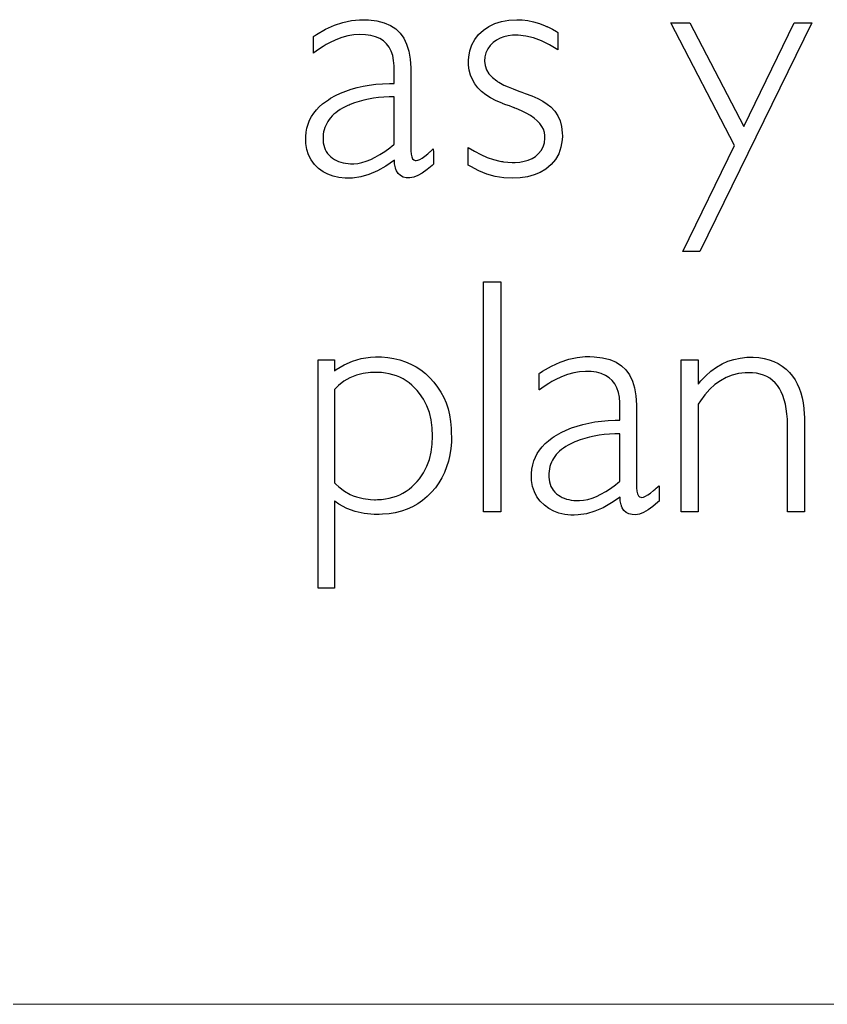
# Model space of a CAD drawing. Header units: millimetres. Extents: x 2232 to 85269, y -3593 to 5869.
# Drawn here: x 39376.9 to 39428.5, y 1801.4 to 1864.2 of the extents above; entities that cross this region are included whole.
import ezdxf

# ---------------------------------------------------------------- set-up
doc = ezdxf.new("R2010")
doc.units = ezdxf.units.MM
doc.layers.add('Standart', color=7, linetype='Continuous')

# ---------------------------------------------------------------- blocks, each defined once
blk = doc.blocks.new('IDE999Entity7103')
at = {"layer": 'Standart', "color": 159, "linetype": 'Continuous', "lineweight": -3}
for points in [[(32438.467, 435.198), (32439.028, 435.455)], [(32439.028, 435.455), (32439.575, 435.643)], [(32439.575, 435.643), (32440.11, 435.762)], [(32440.11, 435.762), (32440.632, 435.811)], [(32440.632, 435.811), (32440.913, 435.811)], [(32440.913, 435.811), (32441.201, 435.797)], [(32441.201, 435.797), (32441.729, 435.732)], [(32441.729, 435.732), (32442.196, 435.616)], [(32442.196, 435.616), (32442.6, 435.449)], [(32442.6, 435.449), (32442.943, 435.232)], [(32448.535, 435.149), (32448.885, 435.388)], [(32448.885, 435.388), (32449.273, 435.574)], [(32449.273, 435.574), (32449.698, 435.707)], [(32449.698, 435.707), (32450.161, 435.786)], [(32450.161, 435.786), (32450.663, 435.813)], [(32450.663, 435.813), (32451.021, 435.797)], [(32451.021, 435.797), (32451.383, 435.751)], [(32451.383, 435.751), (32451.746, 435.674)], [(32451.746, 435.674), (32452.112, 435.565)], [(32452.112, 435.565), (32452.48, 435.425)], [(32452.48, 435.425), (32452.573, 435.385)], [(32452.573, 435.385), (32452.609, 435.369)], [(32452.609, 435.369), (32452.625, 435.362)], [(32452.625, 435.362), (32452.688, 435.332)], [(32452.688, 435.332), (32452.945, 435.2)], [(32464.574, 427.796), (32460.512, 435.603)], [(32460.512, 435.603), (32461.719, 435.603)], [(32461.719, 435.603), (32465.162, 429.003)], [(32469.495, 435.603), (32462.359, 421.026)], [(32465.162, 429.003), (32468.383, 435.603)], [(32468.383, 435.603), (32469.495, 435.603)], [(32437.691, 434.742), (32437.712, 434.755)], [(32437.691, 434.739), (32437.691, 434.742)], [(32437.691, 434.702), (32437.691, 434.739)], [(32437.691, 434.624), (32437.691, 434.702)], [(32437.712, 434.755), (32437.748, 434.779)], [(32437.748, 434.779), (32437.894, 434.872)], [(32437.894, 434.872), (32438.467, 435.198)], [(32439.891, 434.781), (32439.504, 434.674)], [(32440.271, 434.847), (32439.891, 434.781)], [(32440.645, 434.869), (32440.271, 434.847)], [(32441.003, 434.855), (32440.645, 434.869)], [(32441.343, 434.807), (32441.003, 434.855)], [(32441.649, 434.726), (32441.343, 434.807)], [(32441.92, 434.61), (32441.649, 434.726)], [(32442.943, 435.232), (32443.225, 434.963)], [(32443.225, 434.963), (32443.455, 434.637)], [(32447.984, 434.551), (32448.23, 434.865)], [(32448.23, 434.865), (32448.535, 435.149)], [(32449.852, 434.722), (32449.606, 434.628)], [(32450.114, 434.786), (32449.852, 434.722)], [(32450.393, 434.82), (32450.114, 434.786)], [(32450.539, 434.826), (32450.393, 434.82)], [(32450.629, 434.826), (32450.539, 434.826)], [(32450.75, 434.823), (32450.629, 434.826)], [(32451.238, 434.768), (32450.75, 434.823)], [(32451.737, 434.646), (32451.238, 434.768)], [(32452.945, 435.2), (32453.208, 435.049)], [(32453.208, 435.049), (32453.274, 435.009)], [(32453.274, 435.009), (32453.297, 434.994)], [(32453.297, 434.994), (32453.297, 434.982)], [(32453.297, 434.982), (32453.297, 434.922)], [(32453.297, 434.922), (32453.297, 434.821)], [(32453.297, 434.821), (32453.297, 434.542)], [(32437.691, 434.517), (32437.691, 434.624)], [(32437.691, 433.972), (32437.691, 434.517)], [(32438.299, 434.098), (32438.011, 433.91)], [(32438.435, 434.181), (32438.299, 434.098)], [(32438.508, 434.223), (32438.435, 434.181)], [(32438.711, 434.334), (32438.508, 434.223)], [(32439.111, 434.525), (32438.711, 434.334)], [(32439.504, 434.674), (32439.111, 434.525)], [(32442.155, 434.461), (32441.92, 434.61)], [(32442.356, 434.279), (32442.155, 434.461)], [(32442.521, 434.063), (32442.356, 434.279)], [(32442.652, 433.813), (32442.521, 434.063)], [(32443.455, 434.637), (32443.637, 434.252)], [(32443.637, 434.252), (32443.773, 433.807)], [(32447.67, 433.834), (32447.797, 434.207)], [(32447.797, 434.207), (32447.984, 434.551)], [(32448.964, 434.156), (32448.811, 433.943)], [(32449.16, 434.348), (32448.964, 434.156)], [(32449.378, 434.505), (32449.16, 434.348)], [(32449.606, 434.628), (32449.378, 434.505)], [(32452.246, 434.458), (32451.737, 434.646)], [(32452.766, 434.203), (32452.246, 434.458)], [(32453.297, 433.882), (32452.766, 434.203)], [(32453.297, 434.542), (32453.297, 434.234)], [(32453.297, 434.234), (32453.297, 434.097)], [(32453.297, 434.097), (32453.297, 433.985)], [(32437.691, 433.853), (32437.691, 433.972)], [(32437.691, 433.759), (32437.691, 433.853)], [(32437.691, 433.7), (32437.691, 433.759)], [(32437.691, 433.686), (32437.691, 433.7)], [(32437.705, 433.693), (32437.691, 433.683)], [(32437.691, 433.683), (32437.691, 433.686)], [(32438.011, 433.91), (32437.705, 433.693)], [(32442.747, 433.529), (32442.652, 433.813)], [(32442.807, 433.212), (32442.747, 433.529)], [(32443.773, 433.807), (32443.86, 433.303)], [(32447.601, 433.432), (32447.67, 433.834)], [(32448.637, 433.448), (32448.615, 433.168)], [(32448.702, 433.707), (32448.637, 433.448)], [(32448.811, 433.943), (32448.702, 433.707)], [(32453.297, 433.985), (32453.297, 433.91)], [(32453.297, 433.91), (32453.297, 433.882)], [(32442.832, 432.861), (32442.807, 433.212)], [(32442.833, 432.78), (32442.832, 432.861)], [(32443.86, 433.303), (32443.901, 432.739)], [(32447.588, 433.165), (32447.589, 433.22)], [(32447.589, 433.089), (32447.588, 433.165)], [(32447.589, 433.22), (32447.601, 433.432)], [(32447.596, 432.918), (32447.589, 433.089)], [(32447.64, 432.59), (32447.596, 432.918)], [(32448.615, 433.168), (32448.646, 432.881)], [(32448.646, 432.881), (32448.739, 432.612)], [(32442.833, 432.778), (32442.833, 432.78)], [(32442.833, 432.766), (32442.833, 432.778)], [(32442.833, 432.71), (32442.833, 432.766)], [(32442.833, 432.62), (32442.833, 432.71)], [(32442.833, 432.374), (32442.833, 432.62)], [(32442.833, 432.1), (32442.833, 432.374)], [(32443.901, 432.739), (32443.904, 432.588)], [(32443.904, 432.588), (32443.904, 432.55)], [(32443.904, 432.55), (32443.904, 432.528)], [(32443.904, 432.528), (32443.904, 432.517)], [(32443.904, 432.517), (32443.904, 432.453)], [(32443.904, 432.453), (32443.904, 432.336)], [(32443.904, 432.336), (32443.904, 432.171)], [(32447.722, 432.28), (32447.64, 432.59)], [(32447.841, 431.99), (32447.722, 432.28)], [(32448.739, 432.612), (32448.895, 432.359)], [(32448.895, 432.359), (32449.112, 432.124)], [(32440.473, 431.484), (32440.856, 431.57)], [(32440.856, 431.57), (32441.253, 431.64)], [(32441.253, 431.64), (32441.666, 431.693)], [(32441.666, 431.693), (32442.093, 431.729)], [(32442.093, 431.729), (32442.536, 431.748)], [(32442.536, 431.748), (32442.763, 431.752)], [(32442.763, 431.752), (32442.821, 431.752)], [(32442.821, 431.752), (32442.833, 431.752)], [(32442.833, 431.87), (32442.833, 432.1)], [(32442.833, 431.793), (32442.833, 431.87)], [(32442.833, 431.755), (32442.833, 431.793)], [(32442.833, 431.752), (32442.833, 431.755)], [(32443.904, 432.171), (32443.904, 431.966)], [(32443.904, 431.966), (32443.904, 431.724)], [(32443.904, 431.724), (32443.904, 431.451)], [(32447.998, 431.718), (32447.841, 431.99)], [(32448.192, 431.465), (32447.998, 431.718)], [(32449.112, 432.124), (32449.39, 431.905)], [(32449.39, 431.905), (32449.47, 431.853)], [(32449.47, 431.853), (32449.526, 431.817)], [(32449.526, 431.817), (32449.62, 431.761)], [(32449.62, 431.761), (32449.843, 431.643)], [(32449.843, 431.643), (32450.113, 431.52)], [(32438.787, 430.801), (32439.094, 430.971)], [(32439.094, 430.971), (32439.416, 431.124)], [(32439.416, 431.124), (32439.754, 431.261)], [(32439.754, 431.261), (32440.106, 431.381)], [(32440.106, 431.381), (32440.473, 431.484)], [(32443.904, 431.451), (32443.904, 430.837)], [(32448.424, 431.23), (32448.192, 431.465)], [(32448.694, 431.015), (32448.424, 431.23)], [(32449.001, 430.819), (32448.694, 431.015)], [(32450.113, 431.52), (32450.43, 431.392)], [(32450.43, 431.392), (32450.793, 431.258)], [(32450.793, 431.258), (32450.992, 431.188)], [(32450.992, 431.188), (32451.213, 431.112)], [(32451.213, 431.112), (32451.637, 430.95)], [(32451.637, 430.95), (32452.012, 430.783)], [(32438.064, 430.259), (32438.277, 430.448)], [(32438.277, 430.448), (32438.513, 430.625)], [(32438.513, 430.625), (32438.64, 430.71)], [(32438.64, 430.71), (32438.787, 430.801)], [(32439.881, 430.332), (32439.709, 430.25)], [(32439.967, 430.37), (32439.881, 430.332)], [(32440.035, 430.399), (32439.967, 430.37)], [(32440.314, 430.503), (32440.035, 430.399)], [(32440.602, 430.596), (32440.314, 430.503)], [(32440.899, 430.676), (32440.602, 430.596)], [(32441.206, 430.743), (32440.899, 430.676)], [(32441.523, 430.798), (32441.206, 430.743)], [(32441.849, 430.84), (32441.523, 430.798)], [(32442.185, 430.869), (32441.849, 430.84)], [(32442.53, 430.887), (32442.185, 430.869)], [(32442.706, 430.89), (32442.53, 430.887)], [(32442.795, 430.891), (32442.706, 430.89)], [(32442.833, 430.891), (32442.795, 430.891)], [(32442.833, 430.889), (32442.833, 430.891)], [(32442.833, 430.875), (32442.833, 430.889)], [(32442.833, 430.848), (32442.833, 430.875)], [(32442.833, 430.81), (32442.833, 430.848)], [(32442.833, 430.761), (32442.833, 430.81)], [(32442.833, 430.701), (32442.833, 430.761)], [(32442.833, 430.633), (32442.833, 430.701)], [(32442.833, 430.47), (32442.833, 430.633)], [(32442.833, 430.278), (32442.833, 430.47)], [(32443.904, 430.837), (32443.904, 430.167)], [(32449.346, 430.641), (32449.001, 430.819)], [(32449.728, 430.482), (32449.346, 430.641)], [(32449.748, 430.475), (32449.728, 430.482)], [(32449.801, 430.455), (32449.748, 430.475)], [(32449.977, 430.389), (32449.801, 430.455)], [(32450.195, 430.308), (32449.977, 430.389)], [(32450.393, 430.235), (32450.195, 430.308)], [(32452.012, 430.783), (32452.338, 430.611)], [(32452.338, 430.611), (32452.616, 430.434)], [(32452.616, 430.434), (32452.844, 430.251)], [(32437.565, 429.629), (32437.708, 429.85)], [(32437.708, 429.85), (32437.875, 430.06)], [(32437.875, 430.06), (32438.064, 430.259)], [(32438.884, 429.669), (32438.781, 429.557)], [(32438.997, 429.776), (32438.884, 429.669)], [(32439.119, 429.88), (32438.997, 429.776)], [(32439.252, 429.979), (32439.119, 429.88)], [(32439.394, 430.073), (32439.252, 429.979)], [(32439.547, 430.164), (32439.394, 430.073)], [(32439.709, 430.25), (32439.547, 430.164)], [(32442.833, 430.063), (32442.833, 430.278)], [(32442.833, 429.831), (32442.833, 430.063)], [(32442.833, 429.588), (32442.833, 429.831)], [(32443.904, 430.167), (32443.904, 429.486)], [(32450.464, 430.208), (32450.393, 430.235)], [(32450.507, 430.192), (32450.464, 430.208)], [(32450.515, 430.189), (32450.507, 430.192)], [(32450.516, 430.189), (32450.515, 430.189)], [(32450.546, 430.178), (32450.516, 430.189)], [(32450.636, 430.143), (32450.546, 430.178)], [(32450.973, 430.001), (32450.636, 430.143)], [(32451.276, 429.853), (32450.973, 430.001)], [(32451.545, 429.698), (32451.276, 429.853)], [(32451.779, 429.536), (32451.545, 429.698)], [(32452.844, 430.251), (32453.094, 429.984)], [(32453.094, 429.984), (32453.292, 429.686)], [(32453.292, 429.686), (32453.439, 429.356)], [(32437.277, 428.899), (32437.35, 429.153)], [(32437.35, 429.153), (32437.446, 429.397)], [(32437.446, 429.397), (32437.565, 429.629)], [(32438.47, 429.067), (32438.417, 428.934)], [(32438.533, 429.196), (32438.47, 429.067)], [(32438.606, 429.32), (32438.533, 429.196)], [(32438.689, 429.441), (32438.606, 429.32)], [(32438.781, 429.557), (32438.689, 429.441)], [(32442.833, 429.092), (32442.833, 429.588)], [(32442.833, 428.852), (32442.833, 429.092)], [(32443.904, 429.486), (32443.904, 428.837)], [(32451.98, 429.367), (32451.779, 429.536)], [(32452.145, 429.191), (32451.98, 429.367)], [(32452.277, 429.009), (32452.145, 429.191)], [(32453.439, 429.356), (32453.534, 428.996)], [(32437.202, 428.358), (32437.228, 428.634)], [(32437.228, 428.634), (32437.277, 428.899)], [(32438.317, 428.509), (32438.303, 428.358)], [(32438.34, 428.655), (32438.317, 428.509)], [(32438.373, 428.796), (32438.34, 428.655)], [(32438.417, 428.934), (32438.373, 428.796)], [(32442.833, 428.624), (32442.833, 428.852)], [(32442.833, 428.415), (32442.833, 428.624)], [(32442.833, 428.231), (32442.833, 428.415)], [(32443.904, 428.837), (32443.904, 428.539)], [(32443.904, 428.539), (32443.904, 428.266)], [(32452.374, 428.819), (32452.277, 429.009)], [(32452.437, 428.623), (32452.374, 428.819)], [(32452.466, 428.421), (32452.437, 428.623)], [(32452.468, 428.326), (32452.466, 428.421)], [(32453.534, 428.996), (32453.577, 428.604)], [(32453.577, 428.604), (32453.579, 428.383)], [(32437.197, 428.215), (32437.202, 428.358)], [(32437.198, 428.104), (32437.197, 428.215)], [(32437.21, 427.905), (32437.198, 428.104)], [(32437.271, 427.53), (32437.21, 427.905)], [(32438.303, 428.358), (32438.3, 428.282)], [(32438.3, 428.282), (32438.3, 428.243)], [(32438.3, 428.243), (32438.3, 428.214)], [(32438.3, 428.214), (32438.302, 428.129)], [(32438.302, 428.129), (32438.316, 427.966)], [(32438.316, 427.966), (32438.345, 427.811)], [(32438.345, 427.811), (32438.386, 427.665)], [(32442.717, 427.764), (32442.798, 427.83)], [(32442.798, 427.83), (32442.819, 427.847)], [(32442.819, 427.847), (32442.829, 427.856)], [(32442.829, 427.856), (32442.833, 427.859)], [(32442.833, 428.077), (32442.833, 428.231)], [(32442.833, 428.014), (32442.833, 428.077)], [(32442.833, 427.96), (32442.833, 428.014)], [(32442.833, 427.917), (32442.833, 427.96)], [(32442.833, 427.885), (32442.833, 427.917)], [(32442.833, 427.866), (32442.833, 427.885)], [(32442.833, 427.859), (32442.833, 427.866)], [(32442.833, 427.859), (32442.833, 427.859)], [(32442.833, 427.859), (32442.833, 427.859)], [(32442.833, 427.859), (32442.833, 427.859)], [(32443.904, 428.266), (32443.904, 428.022)], [(32443.904, 428.022), (32443.904, 427.815)], [(32443.904, 427.815), (32443.904, 427.649)], [(32452.351, 427.708), (32452.43, 427.966)], [(32452.43, 427.966), (32452.465, 428.251)], [(32452.465, 428.251), (32452.468, 428.326)], [(32453.565, 428.138), (32453.487, 427.68)], [(32453.579, 428.383), (32453.565, 428.138)], [(32461.268, 421.026), (32464.574, 427.796)], [(32437.382, 427.184), (32437.271, 427.53)], [(32437.545, 426.868), (32437.382, 427.184)], [(32438.386, 427.665), (32438.442, 427.528)], [(32438.442, 427.528), (32438.51, 427.399)], [(32438.51, 427.399), (32438.593, 427.279)], [(32438.593, 427.279), (32438.689, 427.167)], [(32438.689, 427.167), (32438.798, 427.063)], [(32441.636, 427.034), (32441.935, 427.205)], [(32441.935, 427.205), (32442.242, 427.407)], [(32442.242, 427.407), (32442.557, 427.638)], [(32442.557, 427.638), (32442.717, 427.764)], [(32443.904, 427.649), (32443.904, 427.529)], [(32443.904, 427.529), (32443.904, 427.462)], [(32443.904, 427.462), (32443.904, 427.439)], [(32443.904, 427.439), (32443.919, 427.227)], [(32443.919, 427.227), (32443.96, 427.056)], [(32444.802, 427.106), (32444.994, 427.263)], [(32444.994, 427.263), (32445.098, 427.355)], [(32445.098, 427.355), (32445.121, 427.376)], [(32445.121, 427.376), (32445.124, 427.378)], [(32445.121, 427.376), (32445.121, 427.376)], [(32445.124, 427.378), (32445.155, 427.407)], [(32445.155, 427.407), (32445.267, 427.507)], [(32445.267, 427.507), (32445.316, 427.552)], [(32445.316, 427.552), (32445.341, 427.574)], [(32445.341, 427.574), (32445.342, 427.565)], [(32445.342, 427.565), (32445.342, 427.517)], [(32445.342, 427.517), (32445.343, 427.435)], [(32445.343, 427.435), (32445.344, 427.329)], [(32445.344, 427.329), (32445.35, 426.826)], [(32447.566, 427.669), (32447.968, 427.417)], [(32447.566, 427.666), (32447.566, 427.669)], [(32447.566, 427.669), (32447.566, 427.669)], [(32447.566, 427.669), (32447.566, 427.669)], [(32447.566, 427.621), (32447.566, 427.666)], [(32447.566, 427.532), (32447.566, 427.621)], [(32447.566, 427.409), (32447.566, 427.532)], [(32447.566, 427.108), (32447.566, 427.409)], [(32447.968, 427.417), (32448.372, 427.203)], [(32448.372, 427.203), (32448.777, 427.027)], [(32451.859, 427.092), (32452.066, 427.271)], [(32452.066, 427.271), (32452.23, 427.476)], [(32452.23, 427.476), (32452.351, 427.708)], [(32453.344, 427.265), (32453.133, 426.893)], [(32453.487, 427.68), (32453.344, 427.265)], [(32437.758, 426.583), (32437.545, 426.868)], [(32438.02, 426.328), (32437.758, 426.583)], [(32438.798, 427.063), (32438.915, 426.973)], [(32438.915, 426.973), (32439.034, 426.896)], [(32439.034, 426.896), (32439.16, 426.829)], [(32439.16, 426.829), (32439.293, 426.772)], [(32439.293, 426.772), (32439.433, 426.723)], [(32439.433, 426.723), (32439.581, 426.684)], [(32439.581, 426.684), (32439.735, 426.655)], [(32439.735, 426.655), (32439.896, 426.634)], [(32439.896, 426.634), (32440.064, 426.623)], [(32440.064, 426.623), (32440.151, 426.621)], [(32440.151, 426.621), (32440.198, 426.62)], [(32440.198, 426.62), (32440.261, 426.622)], [(32440.261, 426.622), (32440.52, 426.645)], [(32440.52, 426.645), (32440.787, 426.698)], [(32440.787, 426.698), (32441.062, 426.78)], [(32441.062, 426.78), (32441.345, 426.892)], [(32441.345, 426.892), (32441.636, 427.034)], [(32442.855, 426.851), (32442.31, 426.474)], [(32442.856, 426.807), (32442.855, 426.851)], [(32442.855, 426.851), (32442.855, 426.851)], [(32442.855, 426.851), (32442.855, 426.851)], [(32442.855, 426.851), (32442.855, 426.851)], [(32442.869, 426.615), (32442.856, 426.807)], [(32442.901, 426.439), (32442.869, 426.615)], [(32443.96, 427.056), (32444.021, 426.934)], [(32444.021, 426.934), (32444.089, 426.868)], [(32444.089, 426.868), (32444.187, 426.835)], [(32444.187, 426.835), (32444.246, 426.831)], [(32444.246, 426.831), (32444.353, 426.847)], [(32444.353, 426.847), (32444.481, 426.898)], [(32444.481, 426.898), (32444.631, 426.984)], [(32444.631, 426.984), (32444.802, 427.106)], [(32445.349, 426.596), (32445.265, 426.519)], [(32445.353, 426.605), (32445.349, 426.596)], [(32445.35, 426.826), (32445.351, 426.723)], [(32445.351, 426.723), (32445.352, 426.647)], [(32445.352, 426.647), (32445.353, 426.605)], [(32447.566, 426.807), (32447.566, 427.108)], [(32447.566, 426.684), (32447.566, 426.807)], [(32447.566, 426.595), (32447.566, 426.684)], [(32447.566, 426.55), (32447.566, 426.595)], [(32447.566, 426.547), (32447.566, 426.55)], [(32447.576, 426.54), (32447.566, 426.547)], [(32447.608, 426.52), (32447.576, 426.54)], [(32448.777, 427.027), (32449.184, 426.89)], [(32449.184, 426.89), (32449.592, 426.791)], [(32449.592, 426.791), (32449.694, 426.772)], [(32449.694, 426.772), (32449.734, 426.766)], [(32449.734, 426.766), (32449.752, 426.763)], [(32449.752, 426.763), (32449.822, 426.752)], [(32449.822, 426.752), (32450.101, 426.72)], [(32450.101, 426.72), (32450.374, 426.706)], [(32450.374, 426.706), (32450.441, 426.705)], [(32450.441, 426.705), (32450.49, 426.705)], [(32450.49, 426.705), (32450.568, 426.706)], [(32450.568, 426.706), (32450.869, 426.729)], [(32450.869, 426.729), (32451.148, 426.779)], [(32451.148, 426.779), (32451.406, 426.856)], [(32451.406, 426.856), (32451.643, 426.96)], [(32451.643, 426.96), (32451.859, 427.092)], [(32452.857, 426.564), (32452.693, 426.415)], [(32453.133, 426.893), (32452.857, 426.564)], [(32438.305, 426.117), (32438.02, 426.328)], [(32438.616, 425.949), (32438.305, 426.117)], [(32438.953, 425.823), (32438.616, 425.949)], [(32441.235, 425.942), (32440.705, 425.788)], [(32441.77, 426.171), (32441.235, 425.942)], [(32442.31, 426.474), (32441.77, 426.171)], [(32442.925, 426.358), (32442.901, 426.439)], [(32442.936, 426.321), (32442.925, 426.358)], [(32442.954, 426.267), (32442.936, 426.321)], [(32442.996, 426.166), (32442.954, 426.267)], [(32443.103, 425.995), (32442.996, 426.166)], [(32443.242, 425.865), (32443.103, 425.995)], [(32444.637, 426.028), (32444.353, 425.869)], [(32444.94, 426.245), (32444.637, 426.028)], [(32445.265, 426.519), (32444.94, 426.245)], [(32447.734, 426.444), (32447.608, 426.52)], [(32448.245, 426.175), (32447.734, 426.444)], [(32448.765, 425.966), (32448.245, 426.175)], [(32449.294, 425.816), (32448.765, 425.966)], [(32451.78, 425.909), (32451.35, 425.791)], [(32452.172, 426.074), (32451.78, 425.909)], [(32452.526, 426.287), (32452.172, 426.074)], [(32452.693, 426.415), (32452.526, 426.287)], [(32439.317, 425.741), (32438.953, 425.823)], [(32439.707, 425.701), (32439.317, 425.741)], [(32439.918, 425.697), (32439.707, 425.701)], [(32440.179, 425.709), (32439.918, 425.697)], [(32440.705, 425.788), (32440.179, 425.709)], [(32443.414, 425.776), (32443.242, 425.865)], [(32443.617, 425.727), (32443.414, 425.776)], [(32443.847, 425.72), (32443.617, 425.727)], [(32444.09, 425.766), (32443.847, 425.72)], [(32444.353, 425.869), (32444.09, 425.766)], [(32449.832, 425.727), (32449.294, 425.816)], [(32450.379, 425.697), (32449.832, 425.727)], [(32450.883, 425.72), (32450.379, 425.697)], [(32451.35, 425.791), (32450.883, 425.72)], [(32462.359, 421.026), (32461.268, 421.026)], [(32448.542, 404.414), (32448.542, 419.096)], [(32448.542, 419.096), (32449.645, 419.096)], [(32449.645, 419.096), (32449.645, 404.414)], [(32437.995, 414.108), (32437.995, 414.112)], [(32437.995, 414.112), (32438.034, 414.112)], [(32437.995, 414.059), (32437.995, 414.108)], [(32437.995, 413.958), (32437.995, 414.059)], [(32438.034, 414.112), (32438.121, 414.112)], [(32438.121, 414.112), (32438.39, 414.112)], [(32438.39, 414.112), (32438.698, 414.112)], [(32438.698, 414.112), (32438.943, 414.112)], [(32438.943, 414.112), (32439.009, 414.112)], [(32439.009, 414.112), (32439.024, 414.11)], [(32439.024, 414.11), (32439.024, 414.078)], [(32439.024, 414.078), (32439.024, 414.015)], [(32439.024, 414.015), (32439.024, 413.83)], [(32439.643, 413.804), (32440.179, 414.036)], [(32440.179, 414.036), (32440.743, 414.196)], [(32440.743, 414.196), (32441.336, 414.283)], [(32441.336, 414.283), (32441.643, 414.299)], [(32441.643, 414.299), (32441.812, 414.3)], [(32441.812, 414.3), (32442.023, 414.295)], [(32442.023, 414.295), (32442.433, 414.262)], [(32442.433, 414.262), (32442.827, 414.202)], [(32442.827, 414.202), (32443.204, 414.112)], [(32443.204, 414.112), (32443.565, 413.993)], [(32443.565, 413.993), (32443.909, 413.846)], [(32452.877, 413.706), (32453.438, 413.963)], [(32453.438, 413.963), (32453.985, 414.151)], [(32453.985, 414.151), (32454.52, 414.27)], [(32454.52, 414.27), (32455.042, 414.319)], [(32455.042, 414.319), (32455.323, 414.319)], [(32455.323, 414.319), (32455.611, 414.305)], [(32455.611, 414.305), (32456.139, 414.24)], [(32456.139, 414.24), (32456.605, 414.124)], [(32456.605, 414.124), (32457.01, 413.957)], [(32461.168, 414.105), (32461.194, 414.112)], [(32461.168, 414.06), (32461.168, 414.105)], [(32461.168, 413.975), (32461.168, 414.06)], [(32461.168, 413.852), (32461.168, 413.975)], [(32461.194, 414.112), (32461.282, 414.112)], [(32461.282, 414.112), (32461.416, 414.112)], [(32461.416, 414.112), (32461.753, 414.112)], [(32461.753, 414.112), (32461.923, 414.112)], [(32461.923, 414.112), (32462.071, 414.112)], [(32462.071, 414.112), (32462.181, 414.112)], [(32462.181, 414.112), (32462.235, 414.112)], [(32462.235, 414.112), (32462.238, 414.109)], [(32462.238, 414.109), (32462.238, 414.085)], [(32462.238, 414.085), (32462.238, 414.037)], [(32462.238, 414.037), (32462.238, 413.968)], [(32462.238, 413.968), (32462.238, 413.782)], [(32463.77, 413.849), (32464.145, 414.017)], [(32464.145, 414.017), (32464.533, 414.143)], [(32464.533, 414.143), (32464.936, 414.229)], [(32464.936, 414.229), (32465.352, 414.273)], [(32465.352, 414.273), (32465.566, 414.279)], [(32465.566, 414.279), (32465.757, 414.277)], [(32465.757, 414.277), (32466.117, 414.251)], [(32466.117, 414.251), (32466.457, 414.199)], [(32466.457, 414.199), (32466.777, 414.118)], [(32466.777, 414.118), (32467.077, 414.011)], [(32467.077, 414.011), (32467.357, 413.876)], [(32437.995, 413.807), (32437.995, 413.958)], [(32437.995, 413.61), (32437.995, 413.807)], [(32437.995, 413.369), (32437.995, 413.61)], [(32437.995, 413.087), (32437.995, 413.369)], [(32439.024, 413.83), (32439.024, 413.622)], [(32439.024, 413.622), (32439.024, 413.463)], [(32439.024, 413.418), (32439.137, 413.499)], [(32439.024, 413.463), (32439.024, 413.424)], [(32439.024, 413.424), (32439.024, 413.418)], [(32439.137, 413.499), (32439.643, 413.804)], [(32443.909, 413.846), (32444.237, 413.67)], [(32444.237, 413.67), (32444.548, 413.465)], [(32444.548, 413.465), (32444.843, 413.232)], [(32452.158, 413.288), (32452.303, 413.38)], [(32452.303, 413.38), (32452.877, 413.706)], [(32454.681, 413.354), (32454.301, 413.289)], [(32455.054, 413.376), (32454.681, 413.354)], [(32455.412, 413.362), (32455.054, 413.376)], [(32455.753, 413.315), (32455.412, 413.362)], [(32457.01, 413.957), (32457.353, 413.74)], [(32457.353, 413.74), (32457.635, 413.472)], [(32457.635, 413.472), (32457.865, 413.146)], [(32461.168, 413.695), (32461.168, 413.852)], [(32461.168, 413.505), (32461.168, 413.695)], [(32461.168, 413.285), (32461.168, 413.505)], [(32462.238, 413.782), (32462.238, 413.551)], [(32462.238, 413.551), (32462.238, 413.05)], [(32462.732, 413.099), (32463.064, 413.39)], [(32463.064, 413.39), (32463.41, 413.64)], [(32463.41, 413.64), (32463.77, 413.849)], [(32467.357, 413.876), (32467.616, 413.714)], [(32467.616, 413.714), (32467.856, 413.524)], [(32467.856, 413.524), (32468.075, 413.307)], [(32437.995, 412.767), (32437.995, 413.087)], [(32437.995, 412.411), (32437.995, 412.767)], [(32439.637, 412.747), (32439.285, 412.471)], [(32440.018, 412.968), (32439.637, 412.747)], [(32440.219, 413.057), (32440.018, 412.968)], [(32440.43, 413.133), (32440.219, 413.057)], [(32440.871, 413.246), (32440.43, 413.133)], [(32441.335, 413.305), (32440.871, 413.246)], [(32441.577, 413.314), (32441.335, 413.305)], [(32441.608, 413.314), (32441.577, 413.314)], [(32441.653, 413.314), (32441.608, 413.314)], [(32441.785, 413.312), (32441.653, 413.314)], [(32442.043, 413.296), (32441.785, 413.312)], [(32442.292, 413.265), (32442.043, 413.296)], [(32442.533, 413.22), (32442.292, 413.265)], [(32442.765, 413.16), (32442.533, 413.22)], [(32442.989, 413.085), (32442.765, 413.16)], [(32443.204, 412.996), (32442.989, 413.085)], [(32443.41, 412.892), (32443.204, 412.996)], [(32443.608, 412.774), (32443.41, 412.892)], [(32443.797, 412.641), (32443.608, 412.774)], [(32444.843, 413.232), (32445.122, 412.969)], [(32445.122, 412.969), (32445.382, 412.683)], [(32452.101, 413.25), (32452.121, 413.264)], [(32452.101, 413.248), (32452.101, 413.25)], [(32452.101, 413.21), (32452.101, 413.248)], [(32452.101, 413.133), (32452.101, 413.21)], [(32452.101, 413.026), (32452.101, 413.133)], [(32452.101, 412.481), (32452.101, 413.026)], [(32452.121, 413.264), (32452.158, 413.288)], [(32452.917, 412.731), (32452.844, 412.689)], [(32453.119, 412.842), (32452.917, 412.731)], [(32453.52, 413.033), (32453.119, 412.842)], [(32453.914, 413.182), (32453.52, 413.033)], [(32454.301, 413.289), (32453.914, 413.182)], [(32456.058, 413.233), (32455.753, 413.315)], [(32456.329, 413.118), (32456.058, 413.233)], [(32456.564, 412.97), (32456.329, 413.118)], [(32456.765, 412.787), (32456.564, 412.97)], [(32456.93, 412.571), (32456.765, 412.787)], [(32457.865, 413.146), (32458.047, 412.761)], [(32458.047, 412.761), (32458.182, 412.316)], [(32461.168, 413.037), (32461.168, 413.285)], [(32461.168, 412.763), (32461.168, 413.037)], [(32461.168, 412.467), (32461.168, 412.763)], [(32462.238, 413.05), (32462.238, 412.829)], [(32462.238, 412.829), (32462.238, 412.66)], [(32462.26, 412.585), (32462.414, 412.767)], [(32462.414, 412.767), (32462.732, 413.099)], [(32463.665, 412.781), (32463.319, 412.533)], [(32464.03, 412.98), (32463.665, 412.781)], [(32464.415, 413.131), (32464.03, 412.98)], [(32464.818, 413.232), (32464.415, 413.131)], [(32465.241, 413.284), (32464.818, 413.232)], [(32465.459, 413.292), (32465.241, 413.284)], [(32465.717, 413.285), (32465.459, 413.292)], [(32465.967, 413.256), (32465.717, 413.285)], [(32466.202, 413.207), (32465.967, 413.256)], [(32466.422, 413.137), (32466.202, 413.207)], [(32466.628, 413.047), (32466.422, 413.137)], [(32466.818, 412.935), (32466.628, 413.047)], [(32466.994, 412.803), (32466.818, 412.935)], [(32467.156, 412.649), (32466.994, 412.803)], [(32468.075, 413.307), (32468.269, 413.071)], [(32468.269, 413.071), (32468.431, 412.831)], [(32468.431, 412.831), (32468.573, 412.574)], [(32437.995, 412.023), (32437.995, 412.411)], [(32439.04, 412.228), (32439.024, 412.211)], [(32439.024, 412.211), (32439.024, 412.184)], [(32439.024, 412.211), (32439.024, 412.211)], [(32439.024, 412.211), (32439.024, 412.211)], [(32439.024, 412.211), (32439.024, 412.211)], [(32439.024, 412.211), (32439.024, 412.211)], [(32439.024, 412.184), (32439.024, 412.108)], [(32439.024, 412.108), (32439.024, 411.986)], [(32439.12, 412.313), (32439.04, 412.228)], [(32439.285, 412.471), (32439.12, 412.313)], [(32443.978, 412.493), (32443.797, 412.641)], [(32444.15, 412.331), (32443.978, 412.493)], [(32444.313, 412.154), (32444.15, 412.331)], [(32444.46, 411.974), (32444.313, 412.154)], [(32445.382, 412.683), (32445.616, 412.379)], [(32445.616, 412.379), (32445.823, 412.057)], [(32452.101, 412.362), (32452.101, 412.481)], [(32452.101, 412.268), (32452.101, 412.362)], [(32452.101, 412.208), (32452.101, 412.268)], [(32452.101, 412.194), (32452.101, 412.208)], [(32452.115, 412.202), (32452.101, 412.192)], [(32452.101, 412.192), (32452.101, 412.194)], [(32452.421, 412.419), (32452.115, 412.202)], [(32452.708, 412.606), (32452.421, 412.419)], [(32452.844, 412.689), (32452.708, 412.606)], [(32457.061, 412.321), (32456.93, 412.571)], [(32457.156, 412.038), (32457.061, 412.321)], [(32458.182, 412.316), (32458.27, 411.811)], [(32461.168, 412.149), (32461.168, 412.467)], [(32461.168, 411.462), (32461.168, 412.149)], [(32462.238, 412.66), (32462.238, 412.603)], [(32462.238, 412.603), (32462.238, 412.568)], [(32462.238, 412.568), (32462.238, 412.56)], [(32462.238, 412.559), (32462.241, 412.562)], [(32462.238, 412.56), (32462.238, 412.559)], [(32462.241, 412.562), (32462.26, 412.585)], [(32462.992, 412.235), (32462.684, 411.889)], [(32463.319, 412.533), (32462.992, 412.235)], [(32467.302, 412.475), (32467.156, 412.649)], [(32467.434, 412.28), (32467.302, 412.475)], [(32467.551, 412.065), (32467.434, 412.28)], [(32468.573, 412.574), (32468.696, 412.298)], [(32468.696, 412.298), (32468.799, 412.005)], [(32437.995, 411.162), (32437.995, 412.023)], [(32439.024, 411.986), (32439.024, 411.822)], [(32439.024, 411.822), (32439.024, 411.621)], [(32439.024, 411.621), (32439.024, 411.386)], [(32444.717, 411.596), (32444.46, 411.974)], [(32444.926, 411.188), (32444.717, 411.596)], [(32445.823, 412.057), (32446.002, 411.718)], [(32446.002, 411.718), (32446.154, 411.361)], [(32457.216, 411.72), (32457.156, 412.038)], [(32457.241, 411.37), (32457.216, 411.72)], [(32458.27, 411.811), (32458.31, 411.247)], [(32461.168, 410.72), (32461.168, 411.462)], [(32462.395, 411.494), (32462.258, 411.278)], [(32462.684, 411.889), (32462.395, 411.494)], [(32467.653, 411.828), (32467.551, 412.065)], [(32467.741, 411.571), (32467.653, 411.828)], [(32467.813, 411.292), (32467.741, 411.571)], [(32468.799, 412.005), (32468.884, 411.693)], [(32468.884, 411.693), (32468.949, 411.364)], [(32437.995, 410.205), (32437.995, 411.162)], [(32439.024, 411.386), (32439.024, 411.123)], [(32439.024, 411.123), (32439.024, 410.836)], [(32439.024, 410.836), (32439.024, 410.204)], [(32445.089, 410.749), (32444.926, 411.188)], [(32446.154, 411.361), (32446.279, 410.986)], [(32446.279, 410.986), (32446.377, 410.593)], [(32457.242, 411.289), (32457.241, 411.37)], [(32457.242, 411.287), (32457.242, 411.289)], [(32457.242, 411.274), (32457.242, 411.287)], [(32457.242, 411.218), (32457.242, 411.274)], [(32457.242, 411.128), (32457.242, 411.218)], [(32457.242, 410.882), (32457.242, 411.128)], [(32457.242, 410.608), (32457.242, 410.882)], [(32458.31, 411.247), (32458.313, 411.097)], [(32458.313, 411.097), (32458.313, 411.059)], [(32458.313, 411.059), (32458.313, 411.037)], [(32458.313, 411.037), (32458.313, 411.026)], [(32458.313, 411.026), (32458.313, 410.961)], [(32458.313, 410.961), (32458.313, 410.844)], [(32458.313, 410.844), (32458.313, 410.68)], [(32462.241, 411.25), (32462.238, 411.245)], [(32462.238, 411.245), (32462.238, 411.238)], [(32462.238, 411.238), (32462.238, 411.202)], [(32462.238, 411.202), (32462.238, 411.139)], [(32462.238, 411.139), (32462.238, 411.049)], [(32462.238, 411.049), (32462.238, 410.935)], [(32462.238, 410.935), (32462.238, 410.798)], [(32462.258, 411.278), (32462.241, 411.25)], [(32467.871, 410.993), (32467.813, 411.292)], [(32467.915, 410.673), (32467.871, 410.993)], [(32468.949, 411.364), (32468.994, 411.016)], [(32468.994, 411.016), (32469.021, 410.651)], [(32437.995, 409.177), (32437.995, 410.205)], [(32439.024, 410.204), (32439.024, 409.524)], [(32445.206, 410.281), (32445.089, 410.749)], [(32445.276, 409.782), (32445.206, 410.281)], [(32446.377, 410.593), (32446.447, 410.183)], [(32455.662, 410.147), (32456.075, 410.2)], [(32456.075, 410.2), (32456.502, 410.236)], [(32456.502, 410.236), (32456.945, 410.255)], [(32456.945, 410.255), (32457.172, 410.259)], [(32457.172, 410.259), (32457.229, 410.259)], [(32457.229, 410.259), (32457.242, 410.259)], [(32457.242, 410.377), (32457.242, 410.608)], [(32457.242, 410.301), (32457.242, 410.377)], [(32457.242, 410.262), (32457.242, 410.301)], [(32457.242, 410.259), (32457.242, 410.262)], [(32458.313, 410.68), (32458.313, 410.474)], [(32458.313, 410.474), (32458.313, 410.232)], [(32458.313, 410.232), (32458.313, 409.96)], [(32461.168, 409.943), (32461.168, 410.72)], [(32462.238, 410.798), (32462.238, 410.462)], [(32462.238, 410.462), (32462.238, 410.056)], [(32467.943, 410.332), (32467.915, 410.673)], [(32467.957, 409.971), (32467.943, 410.332)], [(32469.021, 410.651), (32469.027, 410.461)], [(32469.027, 410.461), (32469.028, 410.365)], [(32469.028, 410.365), (32469.028, 410.323)], [(32469.028, 410.323), (32469.028, 410.319)], [(32469.028, 410.319), (32469.028, 410.291)], [(32469.028, 410.291), (32469.028, 410.24)], [(32469.028, 410.24), (32469.028, 410.165)], [(32445.299, 409.253), (32445.276, 409.782)], [(32446.447, 410.183), (32446.49, 409.754)], [(32446.49, 409.754), (32446.495, 408.869)], [(32453.504, 409.479), (32453.826, 409.632)], [(32453.826, 409.632), (32454.163, 409.769)], [(32454.163, 409.769), (32454.515, 409.888)], [(32454.515, 409.888), (32454.882, 409.991)], [(32454.882, 409.991), (32455.265, 410.078)], [(32455.265, 410.078), (32455.662, 410.147)], [(32458.313, 409.96), (32458.313, 409.345)], [(32461.168, 408.359), (32461.168, 409.943)], [(32462.238, 410.056), (32462.238, 409.592)], [(32462.238, 409.592), (32462.238, 409.084)], [(32467.958, 409.877), (32467.957, 409.971)], [(32467.958, 409.83), (32467.958, 409.877)], [(32467.958, 409.809), (32467.958, 409.83)], [(32467.958, 409.794), (32467.958, 409.809)], [(32467.958, 409.809), (32467.958, 409.809)], [(32467.958, 409.756), (32467.958, 409.794)], [(32467.958, 409.697), (32467.958, 409.756)], [(32467.958, 409.519), (32467.958, 409.697)], [(32469.028, 410.165), (32469.028, 410.069)], [(32469.028, 410.069), (32469.028, 409.819)], [(32469.028, 409.819), (32469.028, 409.502)], [(32437.995, 406.994), (32437.995, 409.177)], [(32439.024, 409.524), (32439.024, 408.831)], [(32445.276, 408.726), (32445.299, 409.253)], [(32452.474, 408.767), (32452.687, 408.955)], [(32452.687, 408.955), (32452.923, 409.133)], [(32452.923, 409.133), (32453.05, 409.217)], [(32453.05, 409.217), (32453.197, 409.308)], [(32453.197, 409.308), (32453.504, 409.479)], [(32454.723, 409.012), (32454.445, 408.907)], [(32455.011, 409.104), (32454.723, 409.012)], [(32455.309, 409.184), (32455.011, 409.104)], [(32455.616, 409.251), (32455.309, 409.184)], [(32455.932, 409.306), (32455.616, 409.251)], [(32456.258, 409.348), (32455.932, 409.306)], [(32456.594, 409.378), (32456.258, 409.348)], [(32456.939, 409.395), (32456.594, 409.378)], [(32457.115, 409.399), (32456.939, 409.395)], [(32457.204, 409.4), (32457.115, 409.399)], [(32457.242, 409.4), (32457.204, 409.4)], [(32457.242, 409.397), (32457.242, 409.4)], [(32457.242, 409.383), (32457.242, 409.397)], [(32457.242, 409.357), (32457.242, 409.383)], [(32457.242, 409.318), (32457.242, 409.357)], [(32457.242, 409.269), (32457.242, 409.318)], [(32457.242, 409.21), (32457.242, 409.269)], [(32457.242, 409.141), (32457.242, 409.21)], [(32457.242, 408.978), (32457.242, 409.141)], [(32457.242, 408.786), (32457.242, 408.978)], [(32458.313, 409.345), (32458.313, 408.675)], [(32462.238, 409.084), (32462.238, 407.99)], [(32467.958, 409.272), (32467.958, 409.519)], [(32467.958, 408.966), (32467.958, 409.272)], [(32467.958, 408.612), (32467.958, 408.966)], [(32469.028, 409.502), (32469.028, 409.127)], [(32469.028, 409.127), (32469.028, 408.709)], [(32439.024, 408.831), (32439.024, 408.158)], [(32445.206, 408.229), (32445.276, 408.726)], [(32446.458, 408.447), (32446.395, 408.041)], [(32446.495, 408.869), (32446.458, 408.447)], [(32451.975, 408.136), (32452.118, 408.358)], [(32452.118, 408.358), (32452.284, 408.568)], [(32452.284, 408.568), (32452.474, 408.767)], [(32453.529, 408.388), (32453.406, 408.285)], [(32453.661, 408.487), (32453.529, 408.388)], [(32453.804, 408.582), (32453.661, 408.487)], [(32453.956, 408.673), (32453.804, 408.582)], [(32454.118, 408.759), (32453.956, 408.673)], [(32454.29, 408.841), (32454.118, 408.759)], [(32454.377, 408.879), (32454.29, 408.841)], [(32454.445, 408.907), (32454.377, 408.879)], [(32457.242, 408.571), (32457.242, 408.786)], [(32457.242, 408.339), (32457.242, 408.571)], [(32457.242, 408.096), (32457.242, 408.339)], [(32458.313, 408.675), (32458.313, 407.994)], [(32461.168, 407.59), (32461.168, 408.359)], [(32467.958, 408.22), (32467.958, 408.612)], [(32469.028, 408.709), (32469.028, 408.257)], [(32439.024, 408.158), (32439.024, 407.84)], [(32439.024, 407.84), (32439.024, 407.539)], [(32444.926, 407.321), (32445.089, 407.76)], [(32445.089, 407.76), (32445.206, 408.229)], [(32446.395, 408.041), (32446.306, 407.652)], [(32451.759, 407.661), (32451.855, 407.904)], [(32451.855, 407.904), (32451.975, 408.136)], [(32452.943, 407.704), (32452.88, 407.575)], [(32453.016, 407.828), (32452.943, 407.704)], [(32453.098, 407.949), (32453.016, 407.828)], [(32453.191, 408.065), (32453.098, 407.949)], [(32453.294, 408.177), (32453.191, 408.065)], [(32453.406, 408.285), (32453.294, 408.177)], [(32457.242, 407.6), (32457.242, 408.096)], [(32458.313, 407.994), (32458.313, 407.345)], [(32462.238, 407.99), (32462.238, 406.881)], [(32467.958, 407.364), (32467.958, 408.22)], [(32469.028, 408.257), (32469.028, 407.783)], [(32469.028, 407.783), (32469.028, 406.818)], [(32439.024, 407.539), (32439.024, 407.261)], [(32439.024, 407.261), (32439.024, 407.009)], [(32444.717, 406.912), (32444.926, 407.321)], [(32446.191, 407.279), (32446.05, 406.923)], [(32446.306, 407.652), (32446.191, 407.279)], [(32451.611, 406.865), (32451.637, 407.142)], [(32451.637, 407.142), (32451.687, 407.407)], [(32451.687, 407.407), (32451.759, 407.661)], [(32452.75, 407.162), (32452.727, 407.016)], [(32452.784, 407.304), (32452.75, 407.162)], [(32452.827, 407.441), (32452.784, 407.304)], [(32452.88, 407.575), (32452.827, 407.441)], [(32457.242, 407.359), (32457.242, 407.6)], [(32457.242, 407.132), (32457.242, 407.359)], [(32457.242, 406.923), (32457.242, 407.132)], [(32458.313, 407.345), (32458.313, 407.046)], [(32461.168, 406.861), (32461.168, 407.59)], [(32467.958, 406.485), (32467.958, 407.364)], [(32437.995, 404.797), (32437.995, 406.994)], [(32439.024, 407.009), (32439.024, 406.788)], [(32439.024, 406.788), (32439.024, 406.601)], [(32439.024, 406.601), (32439.024, 406.453)], [(32439.024, 406.453), (32439.024, 406.349)], [(32444.313, 406.35), (32444.46, 406.531)], [(32444.46, 406.531), (32444.717, 406.912)], [(32445.884, 406.583), (32445.691, 406.26)], [(32446.05, 406.923), (32445.884, 406.583)], [(32451.607, 406.723), (32451.611, 406.865)], [(32451.608, 406.612), (32451.607, 406.723)], [(32451.619, 406.413), (32451.608, 406.612)], [(32452.711, 406.789), (32452.71, 406.75)], [(32452.71, 406.75), (32452.71, 406.721)], [(32452.71, 406.721), (32452.712, 406.636)], [(32452.714, 406.865), (32452.711, 406.789)], [(32452.712, 406.636), (32452.727, 406.473)], [(32452.727, 407.016), (32452.714, 406.865)], [(32452.727, 406.473), (32452.755, 406.319)], [(32457.242, 406.738), (32457.242, 406.923)], [(32457.242, 406.584), (32457.242, 406.738)], [(32457.242, 406.521), (32457.242, 406.584)], [(32457.242, 406.467), (32457.242, 406.521)], [(32457.242, 406.424), (32457.242, 406.467)], [(32457.242, 406.392), (32457.242, 406.424)], [(32458.313, 407.046), (32458.313, 406.773)], [(32458.313, 406.773), (32458.313, 406.529)], [(32458.313, 406.529), (32458.313, 406.322)], [(32461.168, 406.193), (32461.168, 406.861)], [(32462.238, 406.881), (32462.238, 406.354)], [(32467.958, 406.062), (32467.958, 406.485)], [(32469.028, 406.818), (32469.028, 406.349)], [(32439.024, 406.349), (32439.024, 406.292)], [(32439.024, 406.292), (32439.024, 406.282)], [(32439.024, 406.282), (32439.041, 406.264)], [(32439.041, 406.264), (32439.127, 406.178)], [(32439.127, 406.178), (32439.301, 406.018)], [(32439.301, 406.018), (32439.661, 405.741)], [(32443.603, 405.731), (32443.793, 405.864)], [(32443.793, 405.864), (32443.975, 406.011)], [(32443.975, 406.011), (32444.148, 406.173)], [(32444.148, 406.173), (32444.313, 406.35)], [(32445.472, 405.953), (32445.226, 405.662)], [(32445.691, 406.26), (32445.472, 405.953)], [(32451.68, 406.037), (32451.619, 406.413)], [(32451.792, 405.692), (32451.68, 406.037)], [(32452.755, 406.319), (32452.796, 406.173)], [(32452.796, 406.173), (32452.851, 406.036)], [(32452.851, 406.036), (32452.92, 405.907)], [(32452.92, 405.907), (32453.002, 405.787)], [(32456.344, 405.714), (32456.651, 405.914)], [(32456.651, 405.914), (32456.966, 406.145)], [(32456.966, 406.145), (32457.126, 406.271)], [(32457.126, 406.271), (32457.207, 406.337)], [(32457.207, 406.337), (32457.227, 406.354)], [(32457.227, 406.354), (32457.238, 406.363)], [(32457.238, 406.363), (32457.242, 406.366)], [(32457.242, 406.373), (32457.242, 406.392)], [(32457.242, 406.366), (32457.242, 406.373)], [(32457.242, 406.366), (32457.242, 406.366)], [(32457.242, 406.366), (32457.242, 406.366)], [(32457.242, 406.366), (32457.242, 406.366)], [(32458.313, 406.322), (32458.313, 406.156)], [(32458.313, 406.156), (32458.313, 406.036)], [(32458.313, 406.036), (32458.313, 405.969)], [(32458.313, 405.969), (32458.313, 405.946)], [(32458.313, 405.946), (32458.328, 405.735)], [(32459.403, 405.771), (32459.507, 405.862)], [(32459.507, 405.862), (32459.53, 405.883)], [(32459.53, 405.883), (32459.531, 405.884)], [(32459.531, 405.884), (32459.534, 405.886)], [(32459.534, 405.886), (32459.565, 405.915)], [(32459.565, 405.915), (32459.676, 406.015)], [(32459.676, 406.015), (32459.725, 406.06)], [(32459.725, 406.06), (32459.75, 406.082)], [(32459.75, 406.082), (32459.751, 406.073)], [(32459.751, 406.073), (32459.751, 406.025)], [(32459.751, 406.025), (32459.752, 405.943)], [(32459.752, 405.943), (32459.753, 405.836)], [(32459.753, 405.836), (32459.759, 405.333)], [(32461.168, 405.887), (32461.168, 406.193)], [(32461.168, 405.603), (32461.168, 405.887)], [(32462.238, 406.354), (32462.238, 405.863)], [(32462.238, 405.863), (32462.238, 405.422)], [(32467.958, 405.666), (32467.958, 406.062)], [(32469.028, 406.349), (32469.028, 405.905)], [(32469.028, 405.905), (32469.028, 405.498)], [(32439.661, 405.741), (32440.035, 405.524)], [(32440.035, 405.524), (32440.228, 405.437)], [(32440.228, 405.437), (32440.431, 405.364)], [(32440.431, 405.364), (32440.863, 405.256)], [(32440.863, 405.256), (32441.33, 405.2)], [(32441.33, 405.2), (32441.576, 405.191)], [(32441.576, 405.191), (32441.607, 405.191)], [(32441.607, 405.191), (32441.653, 405.191)], [(32441.653, 405.191), (32441.784, 405.194)], [(32441.784, 405.194), (32442.041, 405.21)], [(32442.041, 405.21), (32442.289, 405.24)], [(32442.289, 405.24), (32442.529, 405.286)], [(32442.529, 405.286), (32442.76, 405.345)], [(32442.76, 405.345), (32442.983, 405.42)], [(32442.983, 405.42), (32443.198, 405.509)], [(32443.198, 405.509), (32443.405, 405.613)], [(32443.405, 405.613), (32443.603, 405.731)], [(32444.95, 405.387), (32444.655, 405.142)], [(32445.226, 405.662), (32444.95, 405.387)], [(32451.954, 405.376), (32451.792, 405.692)], [(32452.167, 405.09), (32451.954, 405.376)], [(32453.002, 405.787), (32453.098, 405.675)], [(32453.098, 405.675), (32453.207, 405.572)], [(32453.207, 405.572), (32453.325, 405.481)], [(32453.325, 405.481), (32453.444, 405.405)], [(32453.444, 405.405), (32453.57, 405.338)], [(32453.57, 405.338), (32453.703, 405.28)], [(32453.703, 405.28), (32453.843, 405.232)], [(32453.843, 405.232), (32453.99, 405.193)], [(32453.99, 405.193), (32454.145, 405.163)], [(32454.929, 405.153), (32455.196, 405.206)], [(32455.196, 405.206), (32455.471, 405.289)], [(32455.471, 405.289), (32455.754, 405.401)], [(32455.754, 405.401), (32456.045, 405.542)], [(32456.045, 405.542), (32456.344, 405.714)], [(32457.263, 405.359), (32456.718, 404.981)], [(32457.263, 405.315), (32457.263, 405.359)], [(32457.263, 405.359), (32457.263, 405.359)], [(32457.263, 405.359), (32457.263, 405.359)], [(32457.263, 405.359), (32457.263, 405.359)], [(32457.277, 405.123), (32457.263, 405.315)], [(32458.328, 405.735), (32458.37, 405.564)], [(32458.37, 405.564), (32458.431, 405.441)], [(32458.431, 405.441), (32458.499, 405.375)], [(32458.499, 405.375), (32458.596, 405.342)], [(32458.596, 405.342), (32458.657, 405.338)], [(32458.657, 405.338), (32458.762, 405.354)], [(32458.762, 405.354), (32458.891, 405.405)], [(32458.891, 405.405), (32459.041, 405.492)], [(32459.041, 405.492), (32459.212, 405.614)], [(32459.212, 405.614), (32459.403, 405.771)], [(32459.759, 405.333), (32459.76, 405.23)], [(32459.76, 405.23), (32459.761, 405.154)], [(32461.168, 405.344), (32461.168, 405.603)], [(32461.168, 405.112), (32461.168, 405.344)], [(32462.238, 405.422), (32462.238, 405.045)], [(32467.958, 405.305), (32467.958, 405.666)], [(32467.958, 404.992), (32467.958, 405.305)], [(32469.028, 405.498), (32469.028, 405.139)], [(32437.995, 403.751), (32437.995, 404.797)], [(32439.077, 405.067), (32439.024, 405.107)], [(32439.024, 405.107), (32439.024, 405.059)], [(32439.024, 405.059), (32439.024, 404.934)], [(32439.024, 404.934), (32439.024, 404.741)], [(32439.024, 404.741), (32439.024, 404.489)], [(32439.314, 404.905), (32439.077, 405.067)], [(32439.818, 404.633), (32439.314, 404.905)], [(32440.355, 404.431), (32439.818, 404.633)], [(32443.665, 404.584), (32443.3, 404.458)], [(32444.013, 404.741), (32443.665, 404.584)], [(32444.343, 404.926), (32444.013, 404.741)], [(32444.655, 405.142), (32444.343, 404.926)], [(32452.429, 404.835), (32452.167, 405.09)], [(32452.714, 404.625), (32452.429, 404.835)], [(32453.025, 404.456), (32452.714, 404.625)], [(32454.145, 405.163), (32454.306, 405.142)], [(32454.306, 405.142), (32454.474, 405.131)], [(32454.474, 405.131), (32454.561, 405.129)], [(32454.561, 405.129), (32454.607, 405.129)], [(32454.607, 405.129), (32454.671, 405.13)], [(32454.671, 405.13), (32454.929, 405.153)], [(32456.179, 404.678), (32455.644, 404.45)], [(32456.718, 404.981), (32456.179, 404.678)], [(32457.31, 404.947), (32457.277, 405.123)], [(32457.334, 404.865), (32457.31, 404.947)], [(32457.345, 404.828), (32457.334, 404.865)], [(32457.363, 404.774), (32457.345, 404.828)], [(32457.405, 404.674), (32457.363, 404.774)], [(32457.512, 404.503), (32457.405, 404.674)], [(32459.35, 404.753), (32459.046, 404.537)], [(32459.674, 405.026), (32459.35, 404.753)], [(32459.758, 405.103), (32459.674, 405.026)], [(32459.761, 405.112), (32459.758, 405.103)], [(32459.761, 405.154), (32459.761, 405.112)], [(32461.168, 404.909), (32461.168, 405.112)], [(32461.168, 404.737), (32461.168, 404.909)], [(32461.168, 404.599), (32461.168, 404.737)], [(32461.168, 404.498), (32461.168, 404.599)], [(32462.238, 405.045), (32462.238, 404.884)], [(32462.238, 404.884), (32462.238, 404.744)], [(32462.238, 404.744), (32462.238, 404.626)], [(32462.238, 404.626), (32462.238, 404.533)], [(32467.958, 404.736), (32467.958, 404.992)], [(32467.958, 404.548), (32467.958, 404.736)], [(32467.958, 404.483), (32467.958, 404.548)], [(32469.028, 405.139), (32469.028, 404.839)], [(32469.028, 404.839), (32469.028, 404.611)], [(32469.028, 404.611), (32469.028, 404.527)], [(32439.024, 404.489), (32439.024, 404.187)], [(32439.024, 404.187), (32439.024, 403.842)], [(32440.924, 404.306), (32440.355, 404.431)], [(32441.556, 404.25), (32440.924, 404.306)], [(32441.723, 404.247), (32441.556, 404.25)], [(32441.771, 404.247), (32441.723, 404.247)], [(32441.881, 404.248), (32441.771, 404.247)], [(32442.097, 404.256), (32441.881, 404.248)], [(32442.516, 404.293), (32442.097, 404.256)], [(32442.916, 404.361), (32442.516, 404.293)], [(32443.3, 404.458), (32442.916, 404.361)], [(32449.645, 404.414), (32448.542, 404.414)], [(32453.362, 404.331), (32453.025, 404.456)], [(32453.726, 404.248), (32453.362, 404.331)], [(32454.116, 404.208), (32453.726, 404.248)], [(32454.327, 404.204), (32454.116, 404.208)], [(32454.588, 404.216), (32454.327, 404.204)], [(32455.114, 404.296), (32454.588, 404.216)], [(32455.644, 404.45), (32455.114, 404.296)], [(32457.652, 404.374), (32457.512, 404.503)], [(32457.824, 404.284), (32457.652, 404.374)], [(32458.027, 404.236), (32457.824, 404.284)], [(32458.257, 404.229), (32458.027, 404.236)], [(32458.5, 404.274), (32458.257, 404.229)], [(32458.763, 404.377), (32458.5, 404.274)], [(32459.046, 404.537), (32458.763, 404.377)], [(32461.168, 404.436), (32461.168, 404.498)], [(32461.168, 404.414), (32461.168, 404.436)], [(32461.194, 404.414), (32461.168, 404.414)], [(32461.168, 404.414), (32461.168, 404.414)], [(32461.168, 404.414), (32461.168, 404.414)], [(32461.282, 404.414), (32461.194, 404.414)], [(32461.416, 404.414), (32461.282, 404.414)], [(32461.753, 404.414), (32461.416, 404.414)], [(32461.923, 404.414), (32461.753, 404.414)], [(32462.071, 404.414), (32461.923, 404.414)], [(32462.181, 404.414), (32462.071, 404.414)], [(32462.235, 404.414), (32462.181, 404.414)], [(32462.238, 404.425), (32462.235, 404.414)], [(32462.238, 404.533), (32462.238, 404.465)], [(32462.238, 404.465), (32462.238, 404.425)], [(32467.958, 404.438), (32467.958, 404.483)], [(32467.959, 404.414), (32467.958, 404.438)], [(32468.004, 404.414), (32467.959, 404.414)], [(32468.107, 404.414), (32468.004, 404.414)], [(32468.25, 404.414), (32468.107, 404.414)], [(32468.593, 404.414), (32468.25, 404.414)], [(32468.758, 404.414), (32468.593, 404.414)], [(32468.897, 404.414), (32468.758, 404.414)], [(32468.992, 404.414), (32468.897, 404.414)], [(32469.028, 404.414), (32468.992, 404.414)], [(32469.028, 404.527), (32469.028, 404.465)], [(32469.028, 404.465), (32469.028, 404.427)], [(32469.028, 404.427), (32469.028, 404.414)], [(32437.995, 402.77), (32437.995, 403.751)], [(32439.024, 403.842), (32439.024, 403.465)], [(32439.024, 403.465), (32439.024, 402.647)], [(32437.995, 401.877), (32437.995, 402.77)], [(32439.024, 402.647), (32439.024, 401.801)], [(32437.995, 401.47), (32437.995, 401.877)], [(32437.995, 401.095), (32437.995, 401.47)], [(32439.024, 401.801), (32439.024, 400.999)], [(32437.995, 400.752), (32437.995, 401.095)], [(32439.024, 400.999), (32439.024, 400.635)], [(32437.995, 400.446), (32437.995, 400.752)], [(32437.995, 400.18), (32437.995, 400.446)], [(32437.995, 399.955), (32437.995, 400.18)], [(32439.024, 400.635), (32439.024, 400.309)], [(32439.024, 400.309), (32439.024, 400.029)], [(32437.995, 399.775), (32437.995, 399.955)], [(32437.995, 399.644), (32437.995, 399.775)], [(32437.995, 399.562), (32437.995, 399.644)], [(32437.995, 399.535), (32437.995, 399.562)], [(32438.034, 399.535), (32437.995, 399.535)], [(32437.995, 399.535), (32437.995, 399.535)], [(32437.995, 399.535), (32437.995, 399.535)], [(32438.121, 399.535), (32438.034, 399.535)], [(32438.39, 399.535), (32438.121, 399.535)], [(32438.698, 399.535), (32438.39, 399.535)], [(32438.943, 399.535), (32438.698, 399.535)], [(32439.009, 399.535), (32438.943, 399.535)], [(32439.024, 399.551), (32439.009, 399.535)], [(32439.024, 400.029), (32439.024, 399.803)], [(32439.024, 399.803), (32439.024, 399.641)], [(32439.024, 399.641), (32439.024, 399.551)]]:
    blk.add_lwpolyline(points, dxfattribs=at)
at = {"layer": 'Standart', "color": 250, "linetype": 'Continuous', "lineweight": 5}
blk.add_lwpolyline([(32531.513, 372.996), (32081.513, 372.996)], dxfattribs=at)

msp = doc.modelspace()

# ---------------------------------------------------------------- block references
at = {"layer": 'Standart'}
msp.add_blockref('IDE999Entity7103', (6957.977, 1428.422), dxfattribs=at)

doc.saveas('drawing.dxf')
